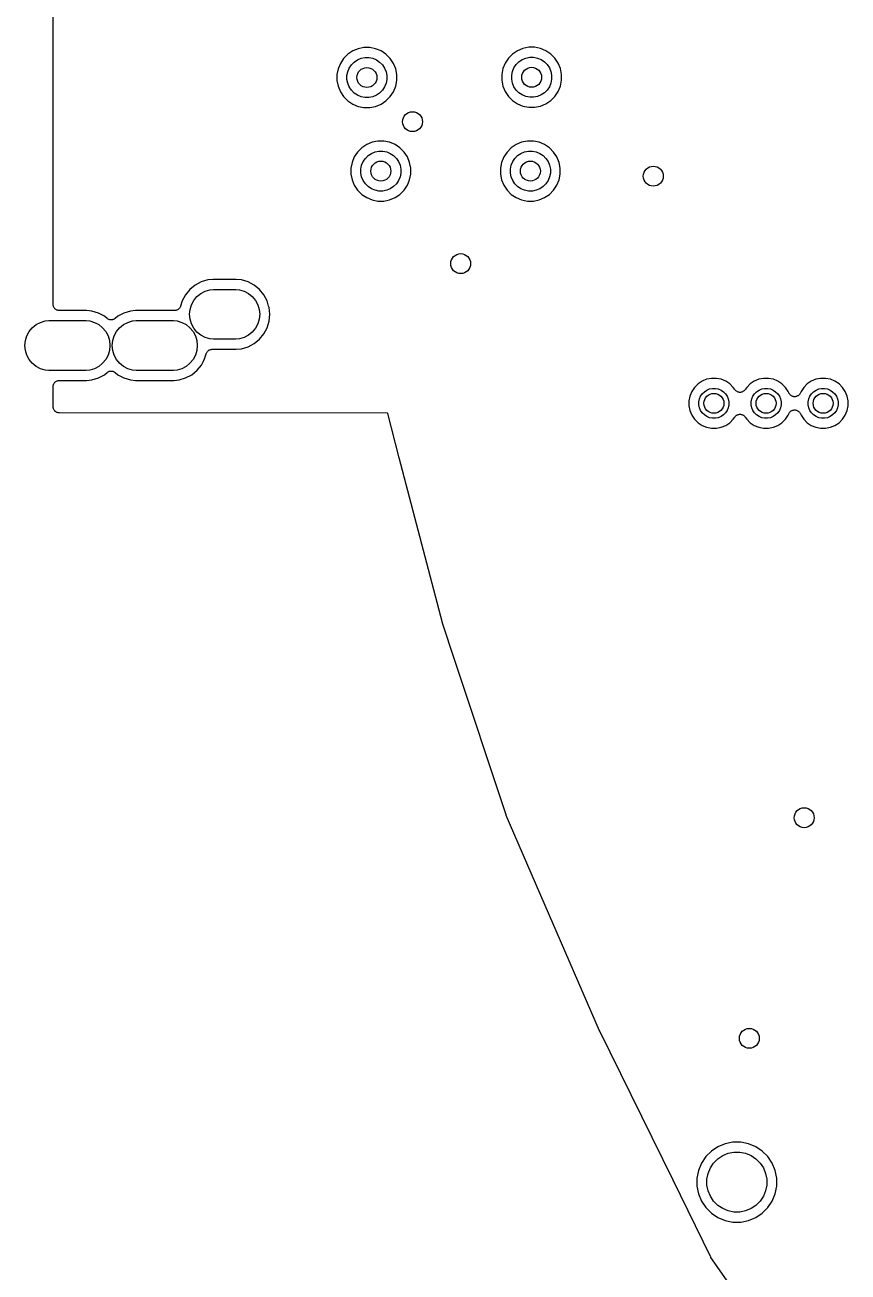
# Model space of a CAD drawing. Extents: x 76.5 to 170.2, y -170.2 to -83.1.
# Drawn here: x 76.45 to 92.95, y -149.81 to -124.83 of the extents above; entities that cross this region are included whole.
import ezdxf

# ---------------------------------------------------------------- set-up
doc = ezdxf.new("R2010")
doc.units = 0
doc.header["$MEASUREMENT"] = 0
doc.layers.add('BLACK', color=7, linetype='CONTINUOUS')

msp = doc.modelspace()

# ---------------------------------------------------------------- linework, layer by layer
at = {"layer": 'BLACK', "linetype": 'CONTINUOUS'}
for p, q in [((77.0181, -130.421), (77.0181, -123.625)), ((83.0239, -125.348), (82.9256, -125.414)), ((83.1331, -125.303), (83.0239, -125.348)), ((83.249, -125.28), (83.1331, -125.303)), ((83.3672, -125.28), (83.249, -125.28)), ((83.4831, -125.303), (83.3672, -125.28)), ((83.5923, -125.348), (83.4831, -125.303)), ((83.6906, -125.414), (83.5923, -125.348)), ((86.3259, -125.343), (86.2276, -125.409)), ((86.4351, -125.298), (86.3259, -125.343)), ((86.551, -125.275), (86.4351, -125.298)), ((86.6692, -125.275), (86.551, -125.275)), ((86.7851, -125.298), (86.6692, -125.275)), ((86.8943, -125.343), (86.7851, -125.298)), ((86.9926, -125.409), (86.8943, -125.343)), ((82.7764, -125.596), (82.7311, -125.705)), ((82.842, -125.497), (82.7764, -125.596)), ((82.9256, -125.414), (82.842, -125.497)), ((82.9536, -125.69), (82.9974, -125.625)), ((82.9974, -125.625), (83.0531, -125.569)), ((83.0531, -125.569), (83.1186, -125.525)), ((83.1186, -125.525), (83.1914, -125.495)), ((83.1914, -125.495), (83.2687, -125.48)), ((83.2687, -125.48), (83.3475, -125.48)), ((83.3475, -125.48), (83.4248, -125.495)), ((83.4248, -125.495), (83.4976, -125.525)), ((83.4976, -125.525), (83.5631, -125.569)), ((83.5631, -125.569), (83.6188, -125.625)), ((83.6188, -125.625), (83.6626, -125.69)), ((83.7741, -125.497), (83.6906, -125.414)), ((83.8398, -125.596), (83.7741, -125.497)), ((83.885, -125.705), (83.8398, -125.596)), ((86.0784, -125.59), (86.0331, -125.7)), ((86.144, -125.492), (86.0784, -125.59)), ((86.2276, -125.409), (86.144, -125.492)), ((86.2556, -125.685), (86.2994, -125.62)), ((86.2994, -125.62), (86.3551, -125.564)), ((86.3551, -125.564), (86.4206, -125.52)), ((86.4206, -125.52), (86.4934, -125.49)), ((86.4934, -125.49), (86.5707, -125.475)), ((86.5707, -125.475), (86.6495, -125.475)), ((86.6495, -125.475), (86.7268, -125.49)), ((86.7268, -125.49), (86.7996, -125.52)), ((86.7996, -125.52), (86.8651, -125.564)), ((86.8651, -125.564), (86.9208, -125.62)), ((86.9208, -125.62), (86.9646, -125.685)), ((87.0293, -125.445), (86.9926, -125.409)), ((87.0294, -125.445), (87.0293, -125.445)), ((87.0761, -125.492), (87.0294, -125.445)), ((87.1418, -125.59), (87.0761, -125.492)), ((87.187, -125.7), (87.1418, -125.59)), ((82.7311, -125.705), (82.7081, -125.821)), ((82.7081, -125.821), (82.7081, -125.939)), ((82.9081, -125.84), (82.9235, -125.763)), ((82.9081, -125.919), (82.9081, -125.84)), ((82.9235, -125.763), (82.9536, -125.69)), ((83.6626, -125.69), (83.6927, -125.763)), ((83.6927, -125.763), (83.7081, -125.84)), ((83.7081, -125.84), (83.7081, -125.919)), ((83.9081, -125.821), (83.885, -125.705)), ((83.9081, -125.939), (83.9081, -125.821)), ((86.0331, -125.7), (86.0101, -125.816)), ((86.0101, -125.816), (86.0101, -125.934)), ((86.2101, -125.835), (86.2255, -125.758)), ((86.2101, -125.914), (86.2101, -125.835)), ((86.2255, -125.758), (86.2556, -125.685)), ((86.9646, -125.685), (86.9947, -125.758)), ((86.9947, -125.758), (87.0101, -125.835)), ((87.0101, -125.835), (87.0101, -125.914)), ((87.2101, -125.816), (87.187, -125.7)), ((87.2101, -125.934), (87.2101, -125.816)), ((82.7081, -125.939), (82.7311, -126.055)), ((82.7311, -126.055), (82.7764, -126.164)), ((82.9235, -125.996), (82.9081, -125.919)), ((82.9536, -126.069), (82.9235, -125.996)), ((82.9974, -126.135), (82.9536, -126.069)), ((83.0531, -126.19), (82.9974, -126.135)), ((83.6188, -126.135), (83.5631, -126.19)), ((83.6626, -126.069), (83.6188, -126.135)), ((83.6927, -125.996), (83.6626, -126.069)), ((83.7081, -125.919), (83.6927, -125.996)), ((83.8398, -126.164), (83.885, -126.055)), ((83.885, -126.055), (83.9081, -125.939)), ((86.0101, -125.934), (86.0331, -126.05)), ((86.0331, -126.05), (86.0784, -126.159)), ((86.2255, -125.991), (86.2101, -125.914)), ((86.2556, -126.064), (86.2255, -125.991)), ((86.2994, -126.13), (86.2556, -126.064)), ((86.3551, -126.185), (86.2994, -126.13)), ((86.9208, -126.13), (86.8651, -126.185)), ((86.9646, -126.064), (86.9208, -126.13)), ((86.9947, -125.991), (86.9646, -126.064)), ((87.0101, -125.914), (86.9947, -125.991)), ((87.1418, -126.159), (87.187, -126.05)), ((87.187, -126.05), (87.2101, -125.934)), ((82.7764, -126.164), (82.842, -126.262)), ((82.842, -126.262), (82.9256, -126.346)), ((82.9256, -126.346), (83.0239, -126.411)), ((83.1186, -126.234), (83.0531, -126.19)), ((83.1914, -126.264), (83.1186, -126.234)), ((83.2687, -126.28), (83.1914, -126.264)), ((83.3475, -126.28), (83.2687, -126.28)), ((83.4248, -126.264), (83.3475, -126.28)), ((83.4976, -126.234), (83.4248, -126.264)), ((83.5631, -126.19), (83.4976, -126.234)), ((83.5923, -126.411), (83.6906, -126.346)), ((83.6906, -126.346), (83.7741, -126.262)), ((83.7741, -126.262), (83.8398, -126.164)), ((86.0784, -126.159), (86.144, -126.257)), ((86.144, -126.257), (86.2276, -126.341)), ((86.2276, -126.341), (86.3259, -126.406)), ((86.4206, -126.229), (86.3551, -126.185)), ((86.4934, -126.259), (86.4206, -126.229)), ((86.5707, -126.275), (86.4934, -126.259)), ((86.6495, -126.275), (86.5707, -126.275)), ((86.7268, -126.259), (86.6495, -126.275)), ((86.7996, -126.229), (86.7268, -126.259)), ((86.8651, -126.185), (86.7996, -126.229)), ((86.8943, -126.406), (86.9926, -126.341)), ((86.9926, -126.341), (87.0761, -126.257)), ((87.0761, -126.257), (87.1418, -126.159)), ((83.0239, -126.411), (83.1331, -126.457)), ((83.1331, -126.457), (83.249, -126.48)), ((83.249, -126.48), (83.3672, -126.48)), ((83.3672, -126.48), (83.4831, -126.457)), ((83.4831, -126.457), (83.5923, -126.411)), ((86.3259, -126.406), (86.4351, -126.452)), ((86.4351, -126.452), (86.551, -126.475)), ((86.551, -126.475), (86.6692, -126.475)), ((86.6692, -126.475), (86.7851, -126.452)), ((86.7851, -126.452), (86.8943, -126.406)), ((83.1214, -127.372), (83.0558, -127.47)), ((83.205, -127.288), (83.1214, -127.372)), ((83.3033, -127.223), (83.205, -127.288)), ((83.4125, -127.177), (83.3033, -127.223)), ((83.3325, -127.444), (83.398, -127.4)), ((83.398, -127.4), (83.4708, -127.37)), ((83.5284, -127.154), (83.4125, -127.177)), ((83.4708, -127.37), (83.5481, -127.354)), ((83.6466, -127.154), (83.5284, -127.154)), ((83.5481, -127.354), (83.6269, -127.354)), ((83.6269, -127.354), (83.7042, -127.37)), ((83.7625, -127.177), (83.6466, -127.154)), ((83.7042, -127.37), (83.777, -127.4)), ((83.8717, -127.223), (83.7625, -127.177)), ((83.777, -127.4), (83.8425, -127.444)), ((83.97, -127.288), (83.8717, -127.223)), ((84.0535, -127.372), (83.97, -127.288)), ((84.1192, -127.47), (84.0535, -127.372)), ((86.1186, -127.372), (86.053, -127.47)), ((86.2022, -127.288), (86.1186, -127.372)), ((86.3005, -127.223), (86.2022, -127.288)), ((86.4097, -127.177), (86.3005, -127.223)), ((86.3297, -127.444), (86.3952, -127.4)), ((86.3952, -127.4), (86.468, -127.37)), ((86.5256, -127.154), (86.4097, -127.177)), ((86.468, -127.37), (86.5453, -127.354)), ((86.6438, -127.154), (86.5256, -127.154)), ((86.5453, -127.354), (86.6241, -127.354)), ((86.6241, -127.354), (86.7014, -127.37)), ((86.7597, -127.177), (86.6438, -127.154)), ((86.7014, -127.37), (86.7742, -127.4)), ((86.8689, -127.223), (86.7597, -127.177)), ((86.7742, -127.4), (86.8397, -127.444)), ((86.9672, -127.288), (86.8689, -127.223)), ((87.0507, -127.372), (86.9672, -127.288)), ((87.1164, -127.47), (87.0507, -127.372)), ((83.0105, -127.579), (82.9875, -127.695)), ((83.0558, -127.47), (83.0105, -127.579)), ((83.1875, -127.715), (83.2029, -127.638)), ((83.2029, -127.638), (83.233, -127.565)), ((83.233, -127.565), (83.2768, -127.499)), ((83.2768, -127.499), (83.3325, -127.444)), ((83.8425, -127.444), (83.8982, -127.499)), ((83.8982, -127.499), (83.942, -127.565)), ((83.942, -127.565), (83.9721, -127.638)), ((83.9721, -127.638), (83.9875, -127.715)), ((84.1644, -127.579), (84.1192, -127.47)), ((84.1875, -127.695), (84.1644, -127.579)), ((86.0077, -127.579), (85.9847, -127.695)), ((86.053, -127.47), (86.0077, -127.579)), ((86.1847, -127.715), (86.2001, -127.638)), ((86.2001, -127.638), (86.2302, -127.565)), ((86.2302, -127.565), (86.274, -127.499)), ((86.274, -127.499), (86.3297, -127.444)), ((86.8397, -127.444), (86.8954, -127.499)), ((86.8954, -127.499), (86.9392, -127.565)), ((86.9392, -127.565), (86.9693, -127.638)), ((86.9693, -127.638), (86.9847, -127.715)), ((87.1616, -127.579), (87.1164, -127.47)), ((87.1847, -127.695), (87.1616, -127.579)), ((82.9875, -127.695), (82.9875, -127.813)), ((82.9875, -127.813), (83.0105, -127.929)), ((83.1875, -127.794), (83.1875, -127.715)), ((83.2029, -127.871), (83.1875, -127.794)), ((83.233, -127.944), (83.2029, -127.871)), ((83.9721, -127.871), (83.942, -127.944)), ((83.9875, -127.794), (83.9721, -127.871)), ((83.9875, -127.715), (83.9875, -127.794)), ((84.1644, -127.929), (84.1875, -127.813)), ((84.1875, -127.813), (84.1875, -127.695)), ((85.9847, -127.695), (85.9847, -127.813)), ((85.9847, -127.813), (86.0077, -127.929)), ((86.1847, -127.794), (86.1847, -127.715)), ((86.2001, -127.871), (86.1847, -127.794)), ((86.2302, -127.944), (86.2001, -127.871)), ((86.9693, -127.871), (86.9392, -127.944)), ((86.9847, -127.794), (86.9693, -127.871)), ((86.9847, -127.715), (86.9847, -127.794)), ((87.1616, -127.929), (87.1847, -127.813)), ((87.1847, -127.813), (87.1847, -127.695)), ((83.0105, -127.929), (83.0558, -128.038)), ((83.0558, -128.038), (83.1214, -128.137)), ((83.1214, -128.137), (83.205, -128.22)), ((83.2768, -128.009), (83.233, -127.944)), ((83.3325, -128.065), (83.2768, -128.009)), ((83.398, -128.109), (83.3325, -128.065)), ((83.4708, -128.139), (83.398, -128.109)), ((83.5481, -128.154), (83.4708, -128.139)), ((83.7042, -128.139), (83.6269, -128.154)), ((83.777, -128.109), (83.7042, -128.139)), ((83.8425, -128.065), (83.777, -128.109)), ((83.8982, -128.009), (83.8425, -128.065)), ((83.942, -127.944), (83.8982, -128.009)), ((83.97, -128.22), (84.0535, -128.137)), ((84.0535, -128.137), (84.1192, -128.038)), ((84.1192, -128.038), (84.1644, -127.929)), ((86.0077, -127.929), (86.053, -128.038)), ((86.053, -128.038), (86.1186, -128.137)), ((86.1186, -128.137), (86.2022, -128.22)), ((86.274, -128.009), (86.2302, -127.944)), ((86.3297, -128.065), (86.274, -128.009)), ((86.3952, -128.109), (86.3297, -128.065)), ((86.468, -128.139), (86.3952, -128.109)), ((86.5453, -128.154), (86.468, -128.139)), ((86.7014, -128.139), (86.6241, -128.154)), ((86.7742, -128.109), (86.7014, -128.139)), ((86.8397, -128.065), (86.7742, -128.109)), ((86.8954, -128.009), (86.8397, -128.065)), ((86.9392, -127.944), (86.8954, -128.009)), ((86.9672, -128.22), (87.0507, -128.137)), ((87.0507, -128.137), (87.1164, -128.038)), ((87.1164, -128.038), (87.1616, -127.929)), ((83.205, -128.22), (83.3033, -128.286)), ((83.3033, -128.286), (83.4125, -128.331)), ((83.4125, -128.331), (83.5284, -128.354)), ((83.5284, -128.354), (83.6466, -128.354)), ((83.6269, -128.154), (83.5481, -128.154)), ((83.6466, -128.354), (83.7625, -128.331)), ((83.7625, -128.331), (83.8717, -128.286)), ((83.8717, -128.286), (83.97, -128.22)), ((86.2022, -128.22), (86.3005, -128.286)), ((86.3005, -128.286), (86.4097, -128.331)), ((86.4097, -128.331), (86.5256, -128.354)), ((86.5256, -128.354), (86.6438, -128.354)), ((86.6241, -128.154), (86.5453, -128.154)), ((86.6438, -128.354), (86.7597, -128.331)), ((86.7597, -128.331), (86.8689, -128.286)), ((86.8689, -128.286), (86.9672, -128.22)), ((79.7589, -130.125), (79.6714, -130.232)), ((79.8655, -130.038), (79.7589, -130.125)), ((79.9871, -129.973), (79.8655, -130.038)), ((80.119, -129.933), (79.9871, -129.973)), ((80.064, -130.159), (80.1582, -130.13)), ((80.2219, -129.923), (80.119, -129.933)), ((80.1582, -130.13), (80.2317, -130.123)), ((80.6906, -129.923), (80.2219, -129.923)), ((80.2317, -130.123), (80.6808, -130.123)), ((80.6808, -130.123), (80.7543, -130.13)), ((80.7935, -129.933), (80.6906, -129.923)), ((80.7543, -130.13), (80.8485, -130.159)), ((80.9254, -129.973), (80.7935, -129.933)), ((81.047, -130.038), (80.9254, -129.973)), ((81.1536, -130.125), (81.047, -130.038)), ((81.2411, -130.232), (81.1536, -130.125)), ((79.6064, -130.354), (79.5747, -130.458)), ((79.6714, -130.232), (79.6064, -130.354)), ((79.7921, -130.43), (79.8385, -130.344)), ((79.8385, -130.344), (79.901, -130.267)), ((79.901, -130.267), (79.9771, -130.205)), ((79.9771, -130.205), (80.064, -130.159)), ((80.8485, -130.159), (80.9354, -130.205)), ((80.9354, -130.205), (81.0115, -130.267)), ((81.0115, -130.267), (81.074, -130.344)), ((81.074, -130.344), (81.1204, -130.43)), ((81.3061, -130.354), (81.2411, -130.232)), ((81.3386, -130.461), (81.3061, -130.354)), ((77.0193, -130.433), (77.0181, -130.421)), ((77.0203, -130.445), (77.0193, -130.433)), ((77.0205, -130.445), (77.0203, -130.445)), ((77.024, -130.457), (77.0205, -130.445)), ((77.0205, -130.445), (77.0205, -130.445)), ((77.0273, -130.468), (77.024, -130.457)), ((77.0275, -130.469), (77.0273, -130.468)), ((77.0277, -130.469), (77.0275, -130.469)), ((77.0333, -130.48), (77.0277, -130.469)), ((77.0388, -130.49), (77.0333, -130.48)), ((77.0391, -130.491), (77.0388, -130.49)), ((77.0393, -130.491), (77.0391, -130.491)), ((77.0469, -130.5), (77.0393, -130.491)), ((77.0543, -130.51), (77.0469, -130.5)), ((77.0547, -130.51), (77.0543, -130.51)), ((77.055, -130.51), (77.0547, -130.51)), ((77.0642, -130.518), (77.055, -130.51)), ((77.0733, -130.526), (77.0642, -130.518)), ((77.0737, -130.526), (77.0733, -130.526)), ((77.0741, -130.526), (77.0737, -130.526)), ((77.0846, -130.532), (77.0741, -130.526)), ((77.0951, -130.537), (77.0846, -130.532)), ((77.0955, -130.538), (77.0951, -130.537)), ((77.0959, -130.538), (77.0955, -130.538)), ((77.1073, -130.541), (77.0959, -130.538)), ((77.1187, -130.545), (77.1073, -130.541)), ((77.1191, -130.545), (77.1187, -130.545)), ((77.1196, -130.545), (77.1191, -130.545)), ((77.1314, -130.546), (77.1196, -130.545)), ((77.1433, -130.548), (77.1314, -130.546)), ((77.1442, -130.548), (77.1433, -130.548)), ((77.1451, -130.548), (77.1442, -130.548)), ((77.1442, -130.548), (77.1442, -130.548)), ((77.1442, -130.548), (77.1442, -130.548)), ((77.6906, -130.548), (77.1451, -130.548)), ((77.7935, -130.558), (77.6906, -130.548)), ((77.9254, -130.598), (77.7935, -130.558)), ((78.047, -130.663), (77.9254, -130.598)), ((78.4371, -130.598), (78.3155, -130.663)), ((78.569, -130.558), (78.4371, -130.598)), ((78.6719, -130.548), (78.569, -130.558)), ((79.4406, -130.548), (78.6719, -130.548)), ((79.4407, -130.548), (79.4406, -130.548)), ((79.4526, -130.548), (79.4407, -130.548)), ((79.4645, -130.548), (79.4526, -130.548)), ((79.465, -130.548), (79.4645, -130.548)), ((79.4655, -130.548), (79.465, -130.548)), ((79.4771, -130.545), (79.4655, -130.548)), ((79.4888, -130.543), (79.4771, -130.545)), ((79.4893, -130.543), (79.4888, -130.543)), ((79.4898, -130.543), (79.4893, -130.543)), ((79.5008, -130.538), (79.4898, -130.543)), ((79.5118, -130.534), (79.5008, -130.538)), ((79.5122, -130.534), (79.5118, -130.534)), ((79.5127, -130.534), (79.5122, -130.534)), ((79.5226, -130.527), (79.5127, -130.534)), ((79.5326, -130.52), (79.5226, -130.527)), ((79.5329, -130.52), (79.5326, -130.52)), ((79.5333, -130.52), (79.5329, -130.52)), ((79.5418, -130.511), (79.5333, -130.52)), ((79.5503, -130.503), (79.5418, -130.511)), ((79.5506, -130.503), (79.5503, -130.503)), ((79.5509, -130.502), (79.5506, -130.503)), ((79.5576, -130.493), (79.5509, -130.502)), ((79.5643, -130.483), (79.5576, -130.493)), ((79.5645, -130.482), (79.5643, -130.483)), ((79.5648, -130.482), (79.5645, -130.482)), ((79.5694, -130.471), (79.5648, -130.482)), ((79.5741, -130.46), (79.5694, -130.471)), ((79.5744, -130.459), (79.5741, -130.46)), ((79.5747, -130.458), (79.5744, -130.459)), ((79.5744, -130.459), (79.5744, -130.459)), ((79.5744, -130.459), (79.5744, -130.459)), ((79.7538, -130.623), (79.7635, -130.525)), ((79.7635, -130.721), (79.7538, -130.623)), ((79.7635, -130.525), (79.7921, -130.43)), ((81.1204, -130.43), (81.149, -130.525)), ((81.149, -130.525), (81.1587, -130.623)), ((81.1587, -130.623), (81.149, -130.721)), ((81.3461, -130.486), (81.3386, -130.461)), ((81.3596, -130.623), (81.3461, -130.486)), ((81.3461, -130.76), (81.3596, -130.623)), ((76.5385, -130.969), (76.601, -130.892)), ((76.601, -130.892), (76.6771, -130.83)), ((76.6771, -130.83), (76.764, -130.784)), ((76.764, -130.784), (76.8582, -130.755)), ((76.8582, -130.755), (76.9317, -130.748)), ((76.9317, -130.748), (77.6808, -130.748)), ((77.6808, -130.748), (77.7543, -130.755)), ((77.7543, -130.755), (77.8485, -130.784)), ((77.8485, -130.784), (77.9354, -130.83)), ((77.9354, -130.83), (78.0115, -130.892)), ((78.0115, -130.892), (78.074, -130.969)), ((78.1007, -130.707), (78.047, -130.663)), ((78.1106, -130.714), (78.1007, -130.707)), ((78.1204, -130.72), (78.1106, -130.714)), ((78.1209, -130.72), (78.1204, -130.72)), ((78.1213, -130.721), (78.1209, -130.72)), ((78.1323, -130.725), (78.1213, -130.721)), ((78.1432, -130.73), (78.1323, -130.725)), ((78.1437, -130.73), (78.1432, -130.73)), ((78.1442, -130.73), (78.1437, -130.73)), ((78.1559, -130.733), (78.1442, -130.73)), ((78.1675, -130.735), (78.1559, -130.733)), ((78.168, -130.735), (78.1675, -130.735)), ((78.1685, -130.735), (78.168, -130.735)), ((78.1804, -130.735), (78.1685, -130.735)), ((78.1923, -130.735), (78.1804, -130.735)), ((78.1928, -130.735), (78.1923, -130.735)), ((78.1933, -130.735), (78.1928, -130.735)), ((78.205, -130.733), (78.1933, -130.735)), ((78.2166, -130.731), (78.205, -130.733)), ((78.2171, -130.731), (78.2166, -130.731)), ((78.2176, -130.73), (78.2171, -130.731)), ((78.2286, -130.726), (78.2176, -130.73)), ((78.2396, -130.722), (78.2286, -130.726)), ((78.2401, -130.721), (78.2396, -130.722)), ((78.2405, -130.721), (78.2401, -130.721)), ((78.2505, -130.715), (78.2405, -130.721)), ((78.2604, -130.708), (78.2505, -130.715)), ((78.2612, -130.707), (78.2604, -130.708)), ((78.2618, -130.707), (78.2612, -130.707)), ((78.2612, -130.707), (78.2612, -130.707)), ((78.2612, -130.707), (78.2612, -130.707)), ((78.3155, -130.663), (78.2618, -130.707)), ((78.2885, -130.969), (78.351, -130.892)), ((78.351, -130.892), (78.4271, -130.83)), ((78.4271, -130.83), (78.514, -130.784)), ((78.514, -130.784), (78.6082, -130.755)), ((78.6082, -130.755), (78.6817, -130.748)), ((78.6817, -130.748), (79.4308, -130.748)), ((79.4308, -130.748), (79.5043, -130.755)), ((79.5043, -130.755), (79.5985, -130.784)), ((79.5985, -130.784), (79.6854, -130.83)), ((79.6854, -130.83), (79.7615, -130.892)), ((79.7615, -130.892), (79.824, -130.969)), ((79.7921, -130.815), (79.7635, -130.721)), ((79.8385, -130.902), (79.7921, -130.815)), ((81.1204, -130.815), (81.074, -130.902)), ((81.149, -130.721), (81.1204, -130.815)), ((81.2411, -131.014), (81.3061, -130.892)), ((81.3061, -130.892), (81.3461, -130.76)), ((76.4538, -131.248), (76.4635, -131.15)), ((76.4635, -131.15), (76.4921, -131.055)), ((76.4921, -131.055), (76.5385, -130.969)), ((78.074, -130.969), (78.1204, -131.055)), ((78.1204, -131.055), (78.149, -131.15)), ((78.149, -131.15), (78.1587, -131.248)), ((78.2038, -131.248), (78.2135, -131.15)), ((78.2135, -131.15), (78.2421, -131.055)), ((78.2421, -131.055), (78.2885, -130.969)), ((79.824, -130.969), (79.8704, -131.055)), ((79.901, -130.978), (79.8385, -130.902)), ((79.8704, -131.055), (79.899, -131.15)), ((79.899, -131.15), (79.9087, -131.248)), ((79.9771, -131.041), (79.901, -130.978)), ((80.064, -131.087), (79.9771, -131.041)), ((80.1582, -131.116), (80.064, -131.087)), ((80.2317, -131.123), (80.1582, -131.116)), ((80.6808, -131.123), (80.2317, -131.123)), ((80.7543, -131.116), (80.6808, -131.123)), ((80.8485, -131.087), (80.7543, -131.116)), ((80.9354, -131.041), (80.8485, -131.087)), ((81.0115, -130.978), (80.9354, -131.041)), ((81.074, -130.902), (81.0115, -130.978)), ((81.047, -131.208), (81.1536, -131.12)), ((81.1536, -131.12), (81.2411, -131.014)), ((76.4635, -131.346), (76.4538, -131.248)), ((76.4921, -131.44), (76.4635, -131.346)), ((78.149, -131.346), (78.1204, -131.44)), ((78.1587, -131.248), (78.149, -131.346)), ((78.2135, -131.346), (78.2038, -131.248)), ((78.2421, -131.44), (78.2135, -131.346)), ((79.899, -131.346), (79.8704, -131.44)), ((79.9087, -131.248), (79.899, -131.346)), ((80.0884, -131.411), (80.0931, -131.4)), ((80.0931, -131.4), (80.0977, -131.389)), ((80.0977, -131.389), (80.098, -131.388)), ((80.098, -131.388), (80.0982, -131.388)), ((80.0982, -131.388), (80.1049, -131.378)), ((80.1049, -131.378), (80.1116, -131.368)), ((80.1116, -131.368), (80.1119, -131.368)), ((80.1119, -131.368), (80.1122, -131.367)), ((80.1122, -131.367), (80.1207, -131.359)), ((80.1207, -131.359), (80.1291, -131.351)), ((80.1291, -131.351), (80.1296, -131.35)), ((80.1296, -131.35), (80.1299, -131.35)), ((80.1299, -131.35), (80.1399, -131.344)), ((80.1399, -131.344), (80.1498, -131.337)), ((80.1498, -131.337), (80.1503, -131.337)), ((80.1503, -131.337), (80.1507, -131.337)), ((80.1507, -131.337), (80.1617, -131.332)), ((80.1617, -131.332), (80.1727, -131.328)), ((80.1727, -131.328), (80.1732, -131.327)), ((80.1732, -131.327), (80.1737, -131.327)), ((80.1737, -131.327), (80.1854, -131.325)), ((80.1854, -131.325), (80.197, -131.323)), ((80.197, -131.323), (80.1975, -131.323)), ((80.1975, -131.323), (80.198, -131.323)), ((80.198, -131.323), (80.2099, -131.323)), ((80.2099, -131.323), (80.2218, -131.323)), ((80.2218, -131.323), (80.2219, -131.323)), ((80.2219, -131.323), (80.6906, -131.323)), ((80.6906, -131.323), (80.7935, -131.313)), ((80.7935, -131.313), (80.9254, -131.273)), ((80.9254, -131.273), (81.047, -131.208)), ((76.5385, -131.527), (76.4921, -131.44)), ((76.601, -131.603), (76.5385, -131.527)), ((76.6771, -131.666), (76.601, -131.603)), ((78.0115, -131.603), (77.9354, -131.666)), ((78.074, -131.527), (78.0115, -131.603)), ((78.1204, -131.44), (78.074, -131.527)), ((78.2885, -131.527), (78.2421, -131.44)), ((78.351, -131.603), (78.2885, -131.527)), ((78.4271, -131.666), (78.351, -131.603)), ((79.7615, -131.603), (79.6854, -131.666)), ((79.824, -131.527), (79.7615, -131.603)), ((79.8704, -131.44), (79.824, -131.527)), ((79.9036, -131.745), (79.9911, -131.639)), ((79.9911, -131.639), (80.0256, -131.574)), ((80.0256, -131.574), (80.0561, -131.517)), ((80.0256, -131.574), (80.0256, -131.574)), ((80.0561, -131.517), (80.0878, -131.412)), ((80.0878, -131.412), (80.0881, -131.412)), ((80.0881, -131.412), (80.0884, -131.411)), ((80.0881, -131.412), (80.0881, -131.412)), ((80.0881, -131.412), (80.0881, -131.412)), ((76.764, -131.712), (76.6771, -131.666)), ((76.8582, -131.741), (76.764, -131.712)), ((76.9317, -131.748), (76.8582, -131.741)), ((77.6808, -131.748), (76.9317, -131.748)), ((77.7543, -131.741), (77.6808, -131.748)), ((77.8485, -131.712), (77.7543, -131.741)), ((77.7935, -131.938), (77.9254, -131.898)), ((77.9354, -131.666), (77.8485, -131.712)), ((77.9254, -131.898), (78.047, -131.833)), ((78.047, -131.833), (78.1007, -131.789)), ((78.1007, -131.789), (78.1013, -131.788)), ((78.1013, -131.788), (78.1021, -131.787)), ((78.1013, -131.788), (78.1013, -131.788)), ((78.1013, -131.788), (78.1013, -131.788)), ((78.1021, -131.787), (78.112, -131.781)), ((78.112, -131.781), (78.122, -131.774)), ((78.122, -131.774), (78.1224, -131.774)), ((78.1224, -131.774), (78.1229, -131.774)), ((78.1229, -131.774), (78.1339, -131.77)), ((78.1339, -131.77), (78.1449, -131.765)), ((78.1449, -131.765), (78.1454, -131.765)), ((78.1454, -131.765), (78.1459, -131.765)), ((78.1459, -131.765), (78.1576, -131.763)), ((78.1576, -131.763), (78.1692, -131.76)), ((78.1692, -131.76), (78.1697, -131.76)), ((78.1697, -131.76), (78.1702, -131.76)), ((78.1702, -131.76), (78.1821, -131.76)), ((78.1821, -131.76), (78.194, -131.76)), ((78.194, -131.76), (78.1945, -131.76)), ((78.1945, -131.76), (78.195, -131.76)), ((78.195, -131.76), (78.2066, -131.763)), ((78.2066, -131.763), (78.2183, -131.765)), ((78.2183, -131.765), (78.2188, -131.765)), ((78.2188, -131.765), (78.2193, -131.766)), ((78.2193, -131.766), (78.2302, -131.77)), ((78.2302, -131.77), (78.2412, -131.775)), ((78.2412, -131.775), (78.2416, -131.775)), ((78.2416, -131.775), (78.2421, -131.775)), ((78.2421, -131.775), (78.2519, -131.782)), ((78.2519, -131.782), (78.2618, -131.789)), ((78.2618, -131.789), (78.3155, -131.833)), ((78.3155, -131.833), (78.4371, -131.898)), ((78.514, -131.712), (78.4271, -131.666)), ((78.4371, -131.898), (78.569, -131.938)), ((78.6082, -131.741), (78.514, -131.712)), ((78.6817, -131.748), (78.6082, -131.741)), ((79.4308, -131.748), (78.6817, -131.748)), ((79.5043, -131.741), (79.4308, -131.748)), ((79.5985, -131.712), (79.5043, -131.741)), ((79.5435, -131.938), (79.6754, -131.898)), ((79.6854, -131.666), (79.5985, -131.712)), ((79.6754, -131.898), (79.797, -131.833)), ((79.797, -131.833), (79.9036, -131.745)), ((77.0181, -132.073), (77.0194, -132.061)), ((77.0181, -132.074), (77.0181, -132.073)), ((77.0181, -132.074), (77.0181, -132.074)), ((77.0181, -132.074), (77.0181, -132.074)), ((77.0181, -132.075), (77.0181, -132.074)), ((77.0181, -132.47), (77.0181, -132.075)), ((77.0194, -132.061), (77.0207, -132.049)), ((77.0207, -132.049), (77.0208, -132.049)), ((77.0208, -132.049), (77.0209, -132.048)), ((77.0209, -132.048), (77.0245, -132.037)), ((77.0245, -132.037), (77.028, -132.026)), ((77.028, -132.026), (77.0282, -132.025)), ((77.0282, -132.025), (77.0284, -132.025)), ((77.0284, -132.025), (77.0341, -132.014)), ((77.0341, -132.014), (77.0398, -132.004)), ((77.0398, -132.004), (77.0401, -132.003)), ((77.0401, -132.003), (77.0403, -132.003)), ((77.0403, -132.003), (77.048, -131.994)), ((77.048, -131.994), (77.0556, -131.985)), ((77.0556, -131.985), (77.0559, -131.984)), ((77.0559, -131.984), (77.0562, -131.984)), ((77.0562, -131.984), (77.0655, -131.977)), ((77.0655, -131.977), (77.0748, -131.969)), ((77.0748, -131.969), (77.0752, -131.969)), ((77.0752, -131.969), (77.0755, -131.968)), ((77.0755, -131.968), (77.0861, -131.963)), ((77.0861, -131.963), (77.0967, -131.957)), ((77.0967, -131.957), (77.0971, -131.957)), ((77.0971, -131.957), (77.0975, -131.957)), ((77.0975, -131.957), (77.109, -131.954)), ((77.109, -131.954), (77.1204, -131.95)), ((77.1204, -131.95), (77.1209, -131.95)), ((77.1209, -131.95), (77.1213, -131.95)), ((77.1213, -131.95), (77.1332, -131.949)), ((77.1332, -131.949), (77.1451, -131.948)), ((77.1451, -131.948), (77.6906, -131.948)), ((77.6906, -131.948), (77.7935, -131.938)), ((78.569, -131.938), (78.6719, -131.948)), ((78.6719, -131.948), (79.4406, -131.948)), ((79.4406, -131.948), (79.5435, -131.938)), ((89.8747, -132.087), (89.82, -132.169)), ((89.9443, -132.017), (89.8747, -132.087)), ((90.0262, -131.963), (89.9443, -132.017)), ((90.1172, -131.925), (90.0262, -131.963)), ((90.0718, -132.173), (90.121, -132.14)), ((90.2138, -131.906), (90.1172, -131.925)), ((90.121, -132.14), (90.1756, -132.117)), ((90.1756, -132.117), (90.2335, -132.106)), ((90.3123, -131.906), (90.2138, -131.906)), ((90.2335, -132.106), (90.2926, -132.106)), ((90.2926, -132.106), (90.3506, -132.117)), ((90.4089, -131.925), (90.3123, -131.906)), ((90.3506, -132.117), (90.4052, -132.14)), ((90.4052, -132.14), (90.4543, -132.173)), ((90.4999, -131.963), (90.4089, -131.925)), ((90.5818, -132.017), (90.4999, -131.963)), ((90.6514, -132.087), (90.5818, -132.017)), ((90.6805, -132.13), (90.6514, -132.087)), ((90.6881, -132.14), (90.6805, -132.13)), ((90.6957, -132.149), (90.6881, -132.14)), ((90.696, -132.149), (90.6957, -132.149)), ((90.6962, -132.15), (90.696, -132.149)), ((90.8828, -132.141), (90.8752, -132.15)), ((90.8907, -132.132), (90.8828, -132.141)), ((90.891, -132.131), (90.8907, -132.132)), ((90.8911, -132.131), (90.891, -132.131)), ((90.8917, -132.13), (90.8911, -132.131)), ((90.8911, -132.131), (90.8911, -132.131)), ((90.9207, -132.087), (90.8917, -132.13)), ((90.9904, -132.017), (90.9207, -132.087)), ((91.0723, -131.963), (90.9904, -132.017)), ((91.1632, -131.925), (91.0723, -131.963)), ((91.1178, -132.173), (91.167, -132.14)), ((91.2598, -131.906), (91.1632, -131.925)), ((91.167, -132.14), (91.2216, -132.117)), ((91.2216, -132.117), (91.2795, -132.106)), ((91.3583, -131.906), (91.2598, -131.906)), ((91.2795, -132.106), (91.3386, -132.106)), ((91.3386, -132.106), (91.3966, -132.117)), ((91.4549, -131.925), (91.3583, -131.906)), ((91.3966, -132.117), (91.4512, -132.14)), ((91.4512, -132.14), (91.5003, -132.173)), ((91.5459, -131.963), (91.4549, -131.925)), ((91.6278, -132.017), (91.5459, -131.963)), ((91.6975, -132.087), (91.6278, -132.017)), ((91.7522, -132.169), (91.6975, -132.087)), ((92.0637, -132.087), (92.009, -132.169)), ((92.1334, -132.017), (92.0637, -132.087)), ((92.2153, -131.963), (92.1334, -132.017)), ((92.3062, -131.925), (92.2153, -131.963)), ((92.2608, -132.173), (92.31, -132.14)), ((92.4028, -131.906), (92.3062, -131.925)), ((92.31, -132.14), (92.3646, -132.117)), ((92.3646, -132.117), (92.4225, -132.106)), ((92.5013, -131.906), (92.4028, -131.906)), ((92.4225, -132.106), (92.4816, -132.106)), ((92.4816, -132.106), (92.5396, -132.117)), ((92.5979, -131.925), (92.5013, -131.906)), ((92.5396, -132.117), (92.5942, -132.14)), ((92.5942, -132.14), (92.6433, -132.173)), ((92.6889, -131.963), (92.5979, -131.925)), ((92.7708, -132.017), (92.6889, -131.963)), ((92.8405, -132.087), (92.7708, -132.017)), ((92.8952, -132.169), (92.8405, -132.087)), ((89.7823, -132.26), (89.7631, -132.356)), ((89.7631, -132.356), (89.7631, -132.455)), ((89.82, -132.169), (89.7823, -132.26)), ((89.9631, -132.376), (89.9746, -132.318)), ((89.9631, -132.435), (89.9631, -132.376)), ((89.9746, -132.318), (89.9972, -132.264)), ((89.9972, -132.264), (90.03, -132.214)), ((90.03, -132.214), (90.0718, -132.173)), ((90.4543, -132.173), (90.4961, -132.214)), ((90.4961, -132.214), (90.5289, -132.264)), ((90.5289, -132.264), (90.5515, -132.318)), ((90.5515, -132.318), (90.5631, -132.376)), ((90.5631, -132.376), (90.5631, -132.435)), ((90.7055, -132.157), (90.6962, -132.15)), ((90.7148, -132.165), (90.7055, -132.157)), ((90.7151, -132.165), (90.7148, -132.165)), ((90.7153, -132.165), (90.7151, -132.165)), ((90.726, -132.171), (90.7153, -132.165)), ((90.7366, -132.177), (90.726, -132.171)), ((90.7369, -132.177), (90.7366, -132.177)), ((90.7372, -132.177), (90.7369, -132.177)), ((90.7487, -132.181), (90.7372, -132.177)), ((90.7602, -132.184), (90.7487, -132.181)), ((90.7605, -132.184), (90.7602, -132.184)), ((90.7609, -132.184), (90.7605, -132.184)), ((90.7728, -132.186), (90.7609, -132.184)), ((90.7849, -132.187), (90.7728, -132.186)), ((90.7852, -132.187), (90.7849, -132.187)), ((90.7855, -132.187), (90.7852, -132.187)), ((90.7976, -132.186), (90.7855, -132.187)), ((90.8095, -132.185), (90.7976, -132.186)), ((90.8099, -132.185), (90.8095, -132.185)), ((90.8102, -132.185), (90.8099, -132.185)), ((90.8219, -132.181), (90.8102, -132.185)), ((90.8333, -132.178), (90.8219, -132.181)), ((90.8336, -132.178), (90.8333, -132.178)), ((90.834, -132.178), (90.8336, -132.178)), ((90.8446, -132.172), (90.834, -132.178)), ((90.8553, -132.166), (90.8446, -132.172)), ((90.8556, -132.166), (90.8553, -132.166)), ((90.8559, -132.166), (90.8556, -132.166)), ((90.8652, -132.158), (90.8559, -132.166)), ((90.8747, -132.151), (90.8652, -132.158)), ((90.8749, -132.151), (90.8747, -132.151)), ((90.8752, -132.15), (90.8749, -132.151)), ((91.0091, -132.376), (91.0206, -132.318)), ((91.0091, -132.435), (91.0091, -132.376)), ((91.0206, -132.318), (91.0432, -132.264)), ((91.0432, -132.264), (91.0761, -132.214)), ((91.0761, -132.214), (91.1178, -132.173)), ((91.5003, -132.173), (91.5421, -132.214)), ((91.5421, -132.214), (91.5749, -132.264)), ((91.5749, -132.264), (91.5976, -132.318)), ((91.5976, -132.318), (91.6091, -132.376)), ((91.6091, -132.376), (91.6091, -132.435)), ((91.7633, -132.196), (91.7522, -132.169)), ((91.7689, -132.206), (91.7633, -132.196)), ((91.7747, -132.217), (91.7689, -132.206)), ((91.7748, -132.217), (91.7747, -132.217)), ((91.7749, -132.217), (91.7748, -132.217)), ((91.7825, -132.227), (91.7749, -132.217)), ((91.7903, -132.236), (91.7825, -132.227)), ((91.7905, -132.236), (91.7903, -132.236)), ((91.7906, -132.237), (91.7905, -132.236)), ((91.7999, -132.244), (91.7906, -132.237)), ((91.8094, -132.252), (91.7999, -132.244)), ((91.8096, -132.252), (91.8094, -132.252)), ((91.8097, -132.252), (91.8096, -132.252)), ((91.8205, -132.258), (91.8097, -132.252)), ((91.8312, -132.264), (91.8205, -132.258)), ((91.8314, -132.264), (91.8312, -132.264)), ((91.8316, -132.264), (91.8314, -132.264)), ((91.8433, -132.268), (91.8316, -132.264)), ((91.8548, -132.271), (91.8433, -132.268)), ((91.855, -132.271), (91.8548, -132.271)), ((91.8553, -132.271), (91.855, -132.271)), ((91.8676, -132.273), (91.8553, -132.271)), ((91.8795, -132.274), (91.8676, -132.273)), ((91.8797, -132.274), (91.8795, -132.274)), ((91.8799, -132.274), (91.8797, -132.274)), ((91.8922, -132.273), (91.8799, -132.274)), ((91.9042, -132.272), (91.8922, -132.273)), ((91.9044, -132.272), (91.9042, -132.272)), ((91.9046, -132.272), (91.9044, -132.272)), ((91.9163, -132.268), (91.9046, -132.272)), ((91.928, -132.265), (91.9163, -132.268)), ((91.9281, -132.265), (91.928, -132.265)), ((91.9284, -132.265), (91.9281, -132.265)), ((91.9391, -132.259), (91.9284, -132.265)), ((91.9499, -132.253), (91.9391, -132.259)), ((91.9501, -132.253), (91.9499, -132.253)), ((91.9503, -132.253), (91.9501, -132.253)), ((91.9597, -132.246), (91.9503, -132.253)), ((91.9693, -132.238), (91.9597, -132.246)), ((91.9694, -132.238), (91.9693, -132.238)), ((91.9696, -132.238), (91.9694, -132.238)), ((91.9774, -132.228), (91.9696, -132.238)), ((91.9852, -132.219), (91.9774, -132.228)), ((91.9854, -132.219), (91.9852, -132.219)), ((91.9855, -132.219), (91.9854, -132.219)), ((91.9913, -132.208), (91.9855, -132.219)), ((91.9972, -132.197), (91.9913, -132.208)), ((91.9974, -132.197), (91.9972, -132.197)), ((91.9979, -132.196), (91.9974, -132.197)), ((91.9974, -132.197), (91.9974, -132.197)), ((91.9974, -132.197), (91.9974, -132.197)), ((92.009, -132.169), (91.9979, -132.196)), ((92.1521, -132.376), (92.1636, -132.318)), ((92.1521, -132.435), (92.1521, -132.376)), ((92.1636, -132.318), (92.1862, -132.264)), ((92.1862, -132.264), (92.2191, -132.214)), ((92.2191, -132.214), (92.2608, -132.173)), ((92.6433, -132.173), (92.6851, -132.214)), ((92.6851, -132.214), (92.7179, -132.264)), ((92.7179, -132.264), (92.7406, -132.318)), ((92.7406, -132.318), (92.7521, -132.376)), ((92.7521, -132.376), (92.7521, -132.435)), ((92.9329, -132.26), (92.8952, -132.169)), ((92.9521, -132.356), (92.9329, -132.26)), ((92.9521, -132.455), (92.9521, -132.356)), ((77.0192, -132.482), (77.0181, -132.47)), ((77.0203, -132.494), (77.0192, -132.482)), ((77.0205, -132.495), (77.0203, -132.494)), ((77.0239, -132.506), (77.0205, -132.495)), ((77.0205, -132.495), (77.0205, -132.495)), ((77.0273, -132.518), (77.0239, -132.506)), ((77.0275, -132.518), (77.0273, -132.518)), ((77.0277, -132.519), (77.0275, -132.518)), ((77.0332, -132.529), (77.0277, -132.519)), ((77.0387, -132.54), (77.0332, -132.529)), ((77.0391, -132.54), (77.0387, -132.54)), ((77.0393, -132.541), (77.0391, -132.54)), ((77.0468, -132.55), (77.0393, -132.541)), ((77.0542, -132.559), (77.0468, -132.55)), ((77.0546, -132.56), (77.0542, -132.559)), ((77.055, -132.56), (77.0546, -132.56)), ((77.0642, -132.568), (77.055, -132.56)), ((77.0732, -132.575), (77.0642, -132.568)), ((77.0737, -132.575), (77.0732, -132.575)), ((77.0741, -132.576), (77.0737, -132.575)), ((77.0846, -132.581), (77.0741, -132.576)), ((77.0949, -132.587), (77.0846, -132.581)), ((77.0954, -132.587), (77.0949, -132.587)), ((77.0959, -132.588), (77.0954, -132.587)), ((77.1072, -132.591), (77.0959, -132.588)), ((77.1185, -132.595), (77.1072, -132.591)), ((77.1191, -132.595), (77.1185, -132.595)), ((77.1196, -132.595), (77.1191, -132.595)), ((77.1313, -132.596), (77.1196, -132.595)), ((77.1432, -132.597), (77.1313, -132.596)), ((77.1442, -132.597), (77.1432, -132.597)), ((77.1449, -132.597), (77.1442, -132.597)), ((77.1442, -132.597), (77.1442, -132.597)), ((77.1442, -132.597), (77.1442, -132.597)), ((83.7188, -132.606), (77.1449, -132.597)), ((83.7211, -132.606), (83.7188, -132.606)), ((83.7226, -132.606), (83.7211, -132.606)), ((83.7247, -132.612), (83.7226, -132.606)), ((83.9577, -133.501), (83.7247, -132.612)), ((89.7631, -132.455), (89.7823, -132.552)), ((89.7823, -132.552), (89.82, -132.643)), ((89.82, -132.643), (89.8747, -132.724)), ((89.9746, -132.493), (89.9631, -132.435)), ((89.9972, -132.548), (89.9746, -132.493)), ((90.03, -132.597), (89.9972, -132.548)), ((90.0718, -132.639), (90.03, -132.597)), ((90.121, -132.672), (90.0718, -132.639)), ((90.4543, -132.639), (90.4052, -132.672)), ((90.4961, -132.597), (90.4543, -132.639)), ((90.5289, -132.548), (90.4961, -132.597)), ((90.5515, -132.493), (90.5289, -132.548)), ((90.5631, -132.435), (90.5515, -132.493)), ((90.707, -132.653), (90.7163, -132.645)), ((90.7163, -132.645), (90.7166, -132.645)), ((90.7166, -132.645), (90.7168, -132.645)), ((90.7168, -132.645), (90.7275, -132.64)), ((90.7275, -132.64), (90.7382, -132.634)), ((90.7382, -132.634), (90.7385, -132.634)), ((90.7385, -132.634), (90.7388, -132.634)), ((90.7388, -132.634), (90.7503, -132.63)), ((90.7503, -132.63), (90.762, -132.627)), ((90.762, -132.627), (90.7623, -132.627)), ((90.7623, -132.627), (90.7626, -132.627)), ((90.7626, -132.627), (90.7745, -132.626)), ((90.7745, -132.626), (90.7866, -132.625)), ((90.7866, -132.625), (90.787, -132.625)), ((90.787, -132.625), (90.7873, -132.625)), ((90.7873, -132.625), (90.7993, -132.626)), ((90.7993, -132.626), (90.8113, -132.627)), ((90.8113, -132.627), (90.8116, -132.627)), ((90.8116, -132.627), (90.8119, -132.627)), ((90.8119, -132.627), (90.8234, -132.631)), ((90.8234, -132.631), (90.835, -132.634)), ((90.835, -132.634), (90.8353, -132.634)), ((90.8353, -132.634), (90.8356, -132.635)), ((90.8356, -132.635), (90.8462, -132.64)), ((90.8462, -132.64), (90.8568, -132.646)), ((90.8568, -132.646), (90.8571, -132.646)), ((90.8571, -132.646), (90.8574, -132.646)), ((90.8574, -132.646), (90.8667, -132.654)), ((91.0206, -132.493), (91.0091, -132.435)), ((91.0432, -132.548), (91.0206, -132.493)), ((91.0761, -132.597), (91.0432, -132.548)), ((91.1178, -132.639), (91.0761, -132.597)), ((91.167, -132.672), (91.1178, -132.639)), ((91.5003, -132.639), (91.4512, -132.672)), ((91.5421, -132.597), (91.5003, -132.639)), ((91.5749, -132.548), (91.5421, -132.597)), ((91.5976, -132.493), (91.5749, -132.548)), ((91.6091, -132.435), (91.5976, -132.493)), ((91.6975, -132.724), (91.7522, -132.643)), ((91.7522, -132.643), (91.7633, -132.616)), ((91.7633, -132.616), (91.7638, -132.615)), ((91.7638, -132.615), (91.7639, -132.614)), ((91.7638, -132.615), (91.7638, -132.615)), ((91.7638, -132.615), (91.7638, -132.615)), ((91.7639, -132.614), (91.77, -132.603)), ((91.77, -132.603), (91.7757, -132.593)), ((91.7757, -132.593), (91.7758, -132.593)), ((91.7758, -132.593), (91.7759, -132.592)), ((91.7759, -132.592), (91.7839, -132.583)), ((91.7839, -132.583), (91.7916, -132.574)), ((91.7916, -132.574), (91.7917, -132.574)), ((91.7917, -132.574), (91.7919, -132.574)), ((91.7919, -132.574), (91.8015, -132.566)), ((91.8015, -132.566), (91.8109, -132.558)), ((91.8109, -132.558), (91.8111, -132.558)), ((91.8111, -132.558), (91.8112, -132.558)), ((91.8112, -132.558), (91.8222, -132.552)), ((91.8222, -132.552), (91.8328, -132.547)), ((91.8328, -132.547), (91.833, -132.547)), ((91.833, -132.547), (91.8332, -132.547)), ((91.8332, -132.547), (91.845, -132.543)), ((91.845, -132.543), (91.8566, -132.54)), ((91.8566, -132.54), (91.8568, -132.54)), ((91.8568, -132.54), (91.857, -132.54)), ((91.857, -132.54), (91.8691, -132.539)), ((91.8691, -132.539), (91.8813, -132.537)), ((91.8813, -132.537), (91.8815, -132.537)), ((91.8815, -132.537), (91.8817, -132.537)), ((91.8817, -132.537), (91.8937, -132.539)), ((91.8937, -132.539), (91.9059, -132.54)), ((91.9059, -132.54), (91.9061, -132.54)), ((91.9061, -132.54), (91.9063, -132.54)), ((91.9063, -132.54), (91.9179, -132.544)), ((91.9179, -132.544), (91.9296, -132.547)), ((91.9296, -132.547), (91.9298, -132.547)), ((91.9298, -132.547), (91.93, -132.547)), ((91.93, -132.547), (91.9407, -132.553)), ((91.9407, -132.553), (91.9514, -132.559)), ((91.9514, -132.559), (91.9516, -132.559)), ((91.9516, -132.559), (91.9518, -132.559)), ((91.9518, -132.559), (91.9612, -132.567)), ((91.9612, -132.567), (91.9706, -132.575)), ((91.9706, -132.575), (91.9707, -132.575)), ((91.9707, -132.575), (91.9709, -132.575)), ((91.9709, -132.575), (91.9785, -132.585)), ((91.9785, -132.585), (91.9863, -132.594)), ((91.9863, -132.594), (91.9864, -132.594)), ((91.9864, -132.594), (91.9865, -132.594)), ((91.9865, -132.594), (91.9922, -132.605)), ((91.9922, -132.605), (91.9979, -132.616)), ((91.9979, -132.616), (92.009, -132.643)), ((92.009, -132.643), (92.0637, -132.724)), ((92.1636, -132.493), (92.1521, -132.435)), ((92.1862, -132.548), (92.1636, -132.493)), ((92.2191, -132.597), (92.1862, -132.548)), ((92.2608, -132.639), (92.2191, -132.597)), ((92.31, -132.672), (92.2608, -132.639)), ((92.6433, -132.639), (92.5942, -132.672)), ((92.6851, -132.597), (92.6433, -132.639)), ((92.7179, -132.548), (92.6851, -132.597)), ((92.7406, -132.493), (92.7179, -132.548)), ((92.7521, -132.435), (92.7406, -132.493)), ((92.8405, -132.724), (92.8952, -132.643)), ((92.8952, -132.643), (92.9329, -132.552)), ((92.9329, -132.552), (92.9521, -132.455)), ((89.8747, -132.724), (89.9443, -132.794)), ((89.9443, -132.794), (90.0262, -132.849)), ((90.0262, -132.849), (90.1172, -132.886)), ((90.1172, -132.886), (90.2138, -132.906)), ((90.1756, -132.694), (90.121, -132.672)), ((90.2335, -132.706), (90.1756, -132.694)), ((90.2926, -132.706), (90.2335, -132.706)), ((90.3506, -132.694), (90.2926, -132.706)), ((90.3123, -132.906), (90.4089, -132.886)), ((90.4052, -132.672), (90.3506, -132.694)), ((90.4089, -132.886), (90.4999, -132.849)), ((90.4999, -132.849), (90.5818, -132.794)), ((90.5818, -132.794), (90.6514, -132.724)), ((90.6514, -132.724), (90.6805, -132.681)), ((90.6805, -132.681), (90.6811, -132.68)), ((90.6811, -132.68), (90.6811, -132.68)), ((90.6811, -132.68), (90.6811, -132.68)), ((90.6811, -132.68), (90.6815, -132.68)), ((90.6815, -132.68), (90.6894, -132.67)), ((90.6894, -132.67), (90.697, -132.661)), ((90.697, -132.661), (90.6972, -132.661)), ((90.6972, -132.661), (90.6975, -132.661)), ((90.6975, -132.661), (90.707, -132.653)), ((90.8667, -132.654), (90.876, -132.662)), ((90.876, -132.662), (90.8762, -132.662)), ((90.8762, -132.662), (90.8764, -132.662)), ((90.8764, -132.662), (90.8841, -132.672)), ((90.8841, -132.672), (90.8917, -132.681)), ((90.8917, -132.681), (90.9207, -132.724)), ((90.9207, -132.724), (90.9904, -132.794)), ((90.9904, -132.794), (91.0723, -132.849)), ((91.0723, -132.849), (91.1632, -132.886)), ((91.1632, -132.886), (91.2598, -132.906)), ((91.2216, -132.694), (91.167, -132.672)), ((91.2795, -132.706), (91.2216, -132.694)), ((91.3386, -132.706), (91.2795, -132.706)), ((91.3966, -132.694), (91.3386, -132.706)), ((91.3583, -132.906), (91.4549, -132.886)), ((91.4512, -132.672), (91.3966, -132.694)), ((91.4549, -132.886), (91.5459, -132.849)), ((91.5459, -132.849), (91.6278, -132.794)), ((91.6278, -132.794), (91.6975, -132.724)), ((92.0637, -132.724), (92.1334, -132.794)), ((92.1334, -132.794), (92.2153, -132.849)), ((92.2153, -132.849), (92.3062, -132.886)), ((92.3062, -132.886), (92.4028, -132.906)), ((92.3646, -132.694), (92.31, -132.672)), ((92.4225, -132.706), (92.3646, -132.694)), ((92.4816, -132.706), (92.4225, -132.706)), ((92.5396, -132.694), (92.4816, -132.706)), ((92.5013, -132.906), (92.5979, -132.886)), ((92.5942, -132.672), (92.5396, -132.694)), ((92.5979, -132.886), (92.6889, -132.849)), ((92.6889, -132.849), (92.7708, -132.794)), ((92.7708, -132.794), (92.8405, -132.724)), ((90.2138, -132.906), (90.3123, -132.906)), ((91.2598, -132.906), (91.3583, -132.906)), ((92.4028, -132.906), (92.5013, -132.906)), ((84.8221, -136.802), (83.9577, -133.501)), ((84.8232, -136.805), (84.8221, -136.802)), ((84.8238, -136.808), (84.8232, -136.805)), ((84.8244, -136.81), (84.8238, -136.808)), ((85.0652, -137.537), (84.8244, -136.81)), ((86.0963, -140.65), (85.0652, -137.537)), ((86.0982, -140.655), (86.0963, -140.65)), ((86.0997, -140.659), (86.0982, -140.655)), ((86.1003, -140.661), (86.0997, -140.659)), ((87.9719, -144.978), (86.1003, -140.661)), ((87.9729, -144.98), (87.9719, -144.978)), ((87.9737, -144.982), (87.9729, -144.98)), ((87.9744, -144.983), (87.9737, -144.982)), ((89.4432, -147.97), (87.9744, -144.983)), ((90.2131, -147.384), (90.1017, -147.496)), ((90.3441, -147.297), (90.2131, -147.384)), ((90.4897, -147.236), (90.3441, -147.297)), ((90.6443, -147.206), (90.4897, -147.236)), ((90.8019, -147.206), (90.6443, -147.206)), ((90.9564, -147.236), (90.8019, -147.206)), ((91.102, -147.297), (90.9564, -147.236)), ((91.2331, -147.384), (91.102, -147.297)), ((91.3445, -147.496), (91.2331, -147.384)), ((90.0141, -147.627), (89.9538, -147.772)), ((90.1017, -147.496), (90.0141, -147.627)), ((90.1914, -147.721), (90.257, -147.623)), ((90.257, -147.623), (90.3406, -147.54)), ((90.3406, -147.54), (90.4389, -147.474)), ((90.4389, -147.474), (90.5481, -147.429)), ((90.5481, -147.429), (90.664, -147.406)), ((90.664, -147.406), (90.7822, -147.406)), ((90.7822, -147.406), (90.8981, -147.429)), ((90.8981, -147.429), (91.0073, -147.474)), ((91.0073, -147.474), (91.1056, -147.54)), ((91.1056, -147.54), (91.1891, -147.623)), ((91.1891, -147.623), (91.2548, -147.721)), ((91.432, -147.627), (91.3445, -147.496)), ((91.4923, -147.772), (91.432, -147.627)), ((89.9538, -147.772), (89.9231, -147.927)), ((90.1231, -147.947), (90.1461, -147.831)), ((90.1461, -147.831), (90.1914, -147.721)), ((91.2548, -147.721), (91.3, -147.831)), ((91.3, -147.831), (91.3231, -147.947)), ((91.5231, -147.927), (91.4923, -147.772)), ((90.1938, -149.497), (89.4432, -147.97)), ((89.4432, -147.97), (89.4432, -147.97)), ((89.9231, -147.927), (89.9231, -148.084)), ((89.9231, -148.084), (89.9538, -148.239)), ((90.1231, -148.065), (90.1231, -147.947)), ((90.1461, -148.181), (90.1231, -148.065)), ((91.3231, -148.065), (91.3, -148.181)), ((91.3231, -147.947), (91.3231, -148.065)), ((91.4923, -148.239), (91.5231, -148.084)), ((91.5231, -148.084), (91.5231, -147.927)), ((89.9538, -148.239), (90.0141, -148.385)), ((90.0141, -148.385), (90.1017, -148.516)), ((90.1914, -148.29), (90.1461, -148.181)), ((90.257, -148.388), (90.1914, -148.29)), ((91.2548, -148.29), (91.1891, -148.388)), ((91.3, -148.181), (91.2548, -148.29)), ((91.3445, -148.516), (91.432, -148.385)), ((91.432, -148.385), (91.4923, -148.239)), ((90.1017, -148.516), (90.2131, -148.627)), ((90.2131, -148.627), (90.3441, -148.715)), ((90.3406, -148.472), (90.257, -148.388)), ((90.4389, -148.537), (90.3406, -148.472)), ((90.5481, -148.583), (90.4389, -148.537)), ((90.664, -148.606), (90.5481, -148.583)), ((90.7822, -148.606), (90.664, -148.606)), ((90.8981, -148.583), (90.7822, -148.606)), ((91.0073, -148.537), (90.8981, -148.583)), ((91.1056, -148.472), (91.0073, -148.537)), ((91.102, -148.715), (91.2331, -148.627)), ((91.1891, -148.388), (91.1056, -148.472)), ((91.2331, -148.627), (91.3445, -148.516)), ((90.3441, -148.715), (90.4897, -148.775)), ((90.4897, -148.775), (90.6443, -148.806)), ((90.6443, -148.806), (90.8019, -148.806)), ((90.8019, -148.806), (90.9564, -148.775)), ((90.9564, -148.775), (91.102, -148.715)), ((90.1984, -149.504), (90.1938, -149.497)), ((90.2026, -149.512), (90.1984, -149.504)), ((90.2036, -149.514), (90.2026, -149.512)), ((92.0967, -152.229), (90.2036, -149.514))]:
    msp.add_line(p, q, dxfattribs=at)
at = {"layer": 'BLACK'}
for centre in [(83.3081, -125.88), (86.6101, -125.875), (84.2225, -126.764), (83.5875, -127.754), (86.5847, -127.754), (89.0485, -127.856), (85.1877, -129.608), (90.2631, -132.406), (91.3091, -132.406), (92.4521, -132.406), (92.0731, -140.706), (90.9731, -145.126)]:
    msp.add_circle(centre, 0.2, dxfattribs=at)

doc.saveas('drawing.dxf')
